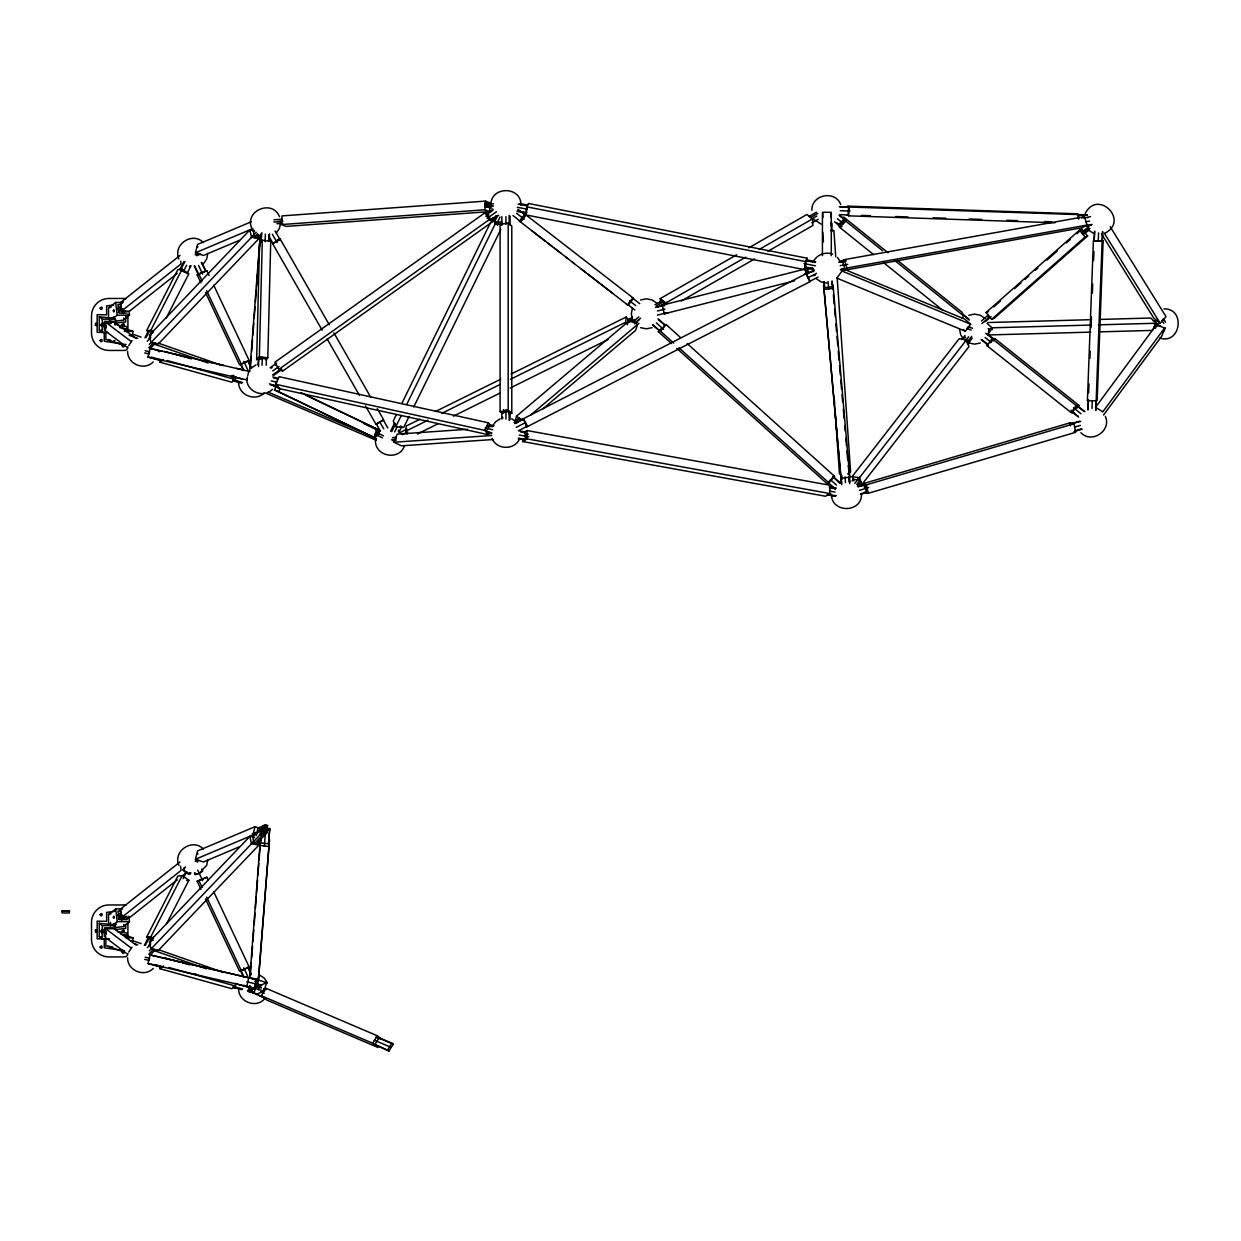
<?xml version="1.0" encoding="UTF-8"?>
<svg xmlns="http://www.w3.org/2000/svg" width="1241" height="1241" viewBox="0 0 1241 1241"><rect width="100%" height="100%" fill="white"/><g stroke="black" fill="none" stroke-linecap="round" stroke-linejoin="round"><path stroke-width="1.5" d="M115.413 929.4L115.491 925.631L114.451 924.84L99.233 923.273L99.218 936.784L102.072 938.848L109.58 938.848M115.366 324.801L115.491 319.139L114.451 318.348L99.233 316.781L99.218 330.308L102.072 332.371L107.703 332.371M123.511 310.917L124.007 312.127L124.488 310.87M102.072 332.371L102.351 319.139L99.233 316.781M104.322 330.153L104.508 321.357L113.241 321.357M136.169 338.684L114.42 322.241L105.687 322.241L105.501 331.037L127.249 347.48M109.611 323.699L109.689 320.411M110.666 323.653L110.728 320.861M101.871 932.999L101.948 929.478M102.072 938.848L102.351 925.631L99.233 923.273M102.32 931.464L102.367 929.245M104.322 936.629L104.508 927.834L113.241 927.834M136.169 945.161L114.42 928.733L105.687 928.733L105.501 937.529L127.249 953.957M257.911 364.916L258.749 357.873L266.396 359.006L266.226 365.226M261.199 233.556L260.982 242.274L261.882 232.734M258.531 366.591L258.749 357.873M262.285 240.196L259.555 243.422L256.639 359.828L259.385 356.601L262.285 240.196L270.724 241.437L267.808 357.858L266.443 359.471M262.068 365.273L262.254 357.563M265.155 241.793L265.341 234.068M268.676 240.909L268.832 234.673M269.328 241.343L269.514 233.866M1099.604 240.801L1103.125 240.956L1097.168 400.44L1096.237 400.89L1087.426 400.517L1093.383 241.033L1094.314 240.583M1087.845 409.825L1088.435 400.254L1088.078 409.701M1102.132 241.235L1094.143 240.878L1094.5 231.431M1088.636 392.808L1088.962 383.748M1089.908 358.37L1090.187 351.125M1091.072 327.562L1091.475 316.688M1092.359 293.14L1092.685 284.065M1093.569 260.517L1093.91 251.458M1094.733 231.307L1094.143 240.878M1092.002 408.568L1092.282 400.859M1098.269 240.63L1098.564 232.905M1095.819 410.166L1102.489 231.772M1096.051 410.042L1096.175 400.703M1102.365 241.111L1102.722 231.664M839.738 214.584L848.115 215.081L848.534 207.107L840.157 206.611M1055.067 222.76L848.704 215.841L849.17 207.03L847.541 206.115L1077.219 213.809L1078.848 214.74L1078.631 219.145M1078.057 217.997L1077.808 214.569M281.49 224.559L282.002 215.903L485.448 201.12L490.071 202.95L489.575 211.606L286.128 226.405L281.49 224.559L484.936 209.776L489.575 211.606M484.936 209.776L485.448 201.12M491.839 208.116L485.34 206.626L485.479 204.439L493.53 203.85M489.543 208.286L489.668 206.099L485.479 204.439M103.639 325.514L103.623 324.49M249.751 371.633L260.207 235.526M251.303 356.493L250.217 368.22M251.675 351.513L252.559 339.91M252.931 334.93L253.8 323.327M254.172 318.348L255.057 306.744M255.429 301.765L256.298 290.146M256.546 286.842L257.554 273.563M257.802 270.243L258.795 256.98M259.183 252.001L260.424 235.418M260.641 234.751L260.517 236.442L260.75 234.704M250.682 368.236L250.744 367.398M268.863 241.374L269.111 238.055M260.207 842.018L249.751 978.125L258.562 979.102L269.483 839.568L258.283 980.685M249.751 985.757L249.503 989.139L249.86 985.711M251.303 962.985L250.217 974.697M251.675 958.005L252.559 946.387M252.931 941.423L253.8 929.804M254.172 924.824L255.057 913.221M255.429 908.241L256.298 896.638M256.546 893.318L257.554 880.055M257.926 875.076L258.795 863.457M259.059 860.153L260.052 846.874M260.176 845.214L260.827 838.699M261.091 835.317L261.758 827.669L269.747 828.554L268.49 843.818L260.517 842.918L260.874 839.505M250.682 974.728L250.744 973.875L250.511 975.612M261.386 832.742L261.758 827.669M264.333 846.3L265.636 828.972L253.195 834.216M257.787 985.804L257.988 983.26M258.175 980.731L258.5 976.496M268.49 843.818L269.747 828.554M257.895 985.757L258.097 983.229M103.623 932.069L103.623 930.983M235.774 376.83L235.449 379.544L231.741 382.197L159.81 362.17L160.136 359.456M235.774 983.322L235.449 986.037L231.741 988.689L159.81 968.663L160.136 965.932M232.222 378.117L232.548 375.403M241.716 383.205L233.168 380.832L233.835 375.278M407.591 433.714L405.621 431.263L406.257 426.004L420.001 419.194M627.543 324.739L625.588 322.272L626.224 317.013L511.09 374.053M627.651 322.738L628.024 319.558L632.522 317.324M132.492 335.117L133.02 331.394L125.341 328.71L125.341 330.416M132.492 941.609L133.02 937.886L125.341 935.202L125.341 936.908M250.651 987.634L250.356 989.806L248.665 989.217M806.79 260.905L807.162 258.221L528.433 203.477L526.758 206.828L525.626 214.864L804.37 269.607L806.045 266.257M517.078 211.42L526.308 213.219L527.332 205.959L518.102 204.144M804.37 269.607L805.502 261.572L807.162 258.221M815.725 261.665L806.495 259.85L806.076 260.703L805.052 267.978L812.964 269.53M197.924 853.451L197.707 854.335M207.805 253.226L206.658 258.966L203.415 263.837M280.652 222.496L279.504 228.235L276.247 233.106M207.805 859.703L206.658 865.458L202.609 869.507M490.924 205.029C490.443 185.855 521.422 185.855 520.941 205.029M632.445 308.078L631.312 313.818L632.445 319.558M811.862 210.272C811.397 194.527 835.146 189.811 840.731 204.517M861.502 494.12C861.983 513.309 831.005 513.309 831.486 494.12M155.544 358.897L147.989 357.067L150.052 348.442L162.4 351.296M246.742 379.839L247.44 376.954M247.781 375.527L248.805 371.214M147.989 963.559L150.052 954.934L256.36 979.521L254.296 988.146L147.989 963.559L155.544 965.389M248.805 977.691L246.742 986.316L254.296 988.146M239.358 240.351L203.446 255.491L195.442 252.792L197.536 244.446L251.396 221.736M239.358 846.827L203.446 861.983L195.442 859.268L197.536 850.938L254.979 826.708L258.981 828.057M254.979 826.708L252.885 835.038L195.442 859.268M264.255 833.704L265.698 833.083L267.591 825.544L265.574 824.862L257.88 828.104L256.453 835.457M259.136 831.811L259.896 828.786L257.88 828.104M259.338 834.231L263.681 832.401L265.574 824.862M543 408.754L635.656 330.323L637.44 324.677L630.63 319.589L516.582 416.123L514.813 421.769L519.095 418.155M254.824 981.414L258.221 979.971L266.644 982.701L263.914 991.14L257.12 994.025L248.681 991.28L250.046 987.06M252.295 989.139L251.303 992.195L254.095 992.598L258.221 979.971M258.485 989.806L259.85 985.587L266.644 982.701M195.209 861.301L196.373 859.703A14.97 4.468 -71.3 0 0 196.683 858.694M195.954 860.975L195.985 860.897A14.458 3.537 14.2 0 1 197.986 861.657L197.226 861.983M1155.34 327.95L1156.41 324.816L1164.632 327.981L1161.964 335.83L1103.528 415.052M493.065 439.531L401.448 445.829L394.017 442.23L397.213 434.133L467.454 429.293M123.681 916.478L123.976 918.604L124.379 916.634M122.254 302.478L122.192 303.44M301.129 392.621L377.745 429.417L374.053 437.468L274.432 389.969L275.905 386.742M274.432 389.969L278.713 391.675L280.187 388.464M489.699 432.225L488.473 434.738L279.272 388.604L275.533 384.245L279.178 376.69L488.396 422.824L490.893 425.725M488.473 434.738L484.75 430.379L488.396 422.824M491.622 433.714L486.317 431.651L489.621 424.81L493.996 425.772M396.391 414.541L393.288 420.885L395.832 426.609L403.651 427.556L409.096 416.464M401.82 403.449L490.381 222.822M390.589 431.248L394.607 423.072L395.243 424.515L391.737 431.666M496.043 216.151L494.042 220.246L494.678 221.689L501.767 222.558L501.131 221.115M494.678 221.689L497.688 215.546M395.832 426.609L401.262 415.518M406.707 404.426L495.268 223.783L493.996 220.929M394.685 431.93L397.229 426.733M496.586 224.078L499.983 217.144M497.439 225.35L498.991 222.186M398.175 431.092L398.687 430.069M400.191 426.997L400.688 425.973M398.826 432.535L401.836 426.392M413.749 406.955L500.759 229.492M526.308 213.219L526.727 212.382M188.989 874.145L189.578 872.981M144.933 337.754L148.47 330.82L152.612 332.805M183.901 261.587L179.759 269.654L185.421 272.679M146.004 337.645L149.556 330.711M180.829 269.545L184.971 261.479M182.117 269.173L177.851 269.607L146.562 330.773L150.828 330.339L182.117 269.173L188.849 273.78L166.263 317.96M148.78 339.274L153.186 330.68M183.994 270.429L186.631 265.279M189.408 266.908L189.997 265.76M186.941 273.734L191.067 265.652M149.261 939.096L146.562 937.25L177.851 876.084L182.117 875.65L188.849 880.272L166.263 924.436M144.344 945.394L148.47 937.312L152.612 939.282M184.149 867.568L182.923 869.972A14.97 13.093 84.2 0 0 187.344 873.478L188.694 874.036M145.414 945.285L149.556 937.203M183.327 869.957L185.529 866.87M146.562 937.25L150.828 936.815L182.117 875.65M148.78 945.766L153.186 937.157M183.11 878.644L186.631 871.756M190.819 872.64L190.09 874.036A14.97 13.093 84.2 0 1 183.994 869.863L183.994 869.863M113.769 319.589L114.451 318.348M113.567 926.422L114.451 924.84M988.534 333.782L992.04 327.795L1091.475 325.049M1100.969 319.402L1150.702 318.022L1156.628 323.234L1152.424 330.401L1100.984 331.828M376.256 439.066L374.891 437.98L379.141 431.248M261.293 995.732L372.641 1043.216L378.055 1047.497L266.706 1000.013L261.293 995.732L265.977 988.286L377.326 1035.785L381.39 1038.996M372.641 1043.216L377.326 1035.785M374.891 1044.472L379.141 1037.74L391.877 1043.169L393.242 1044.255L388.991 1050.987L374.891 1044.472L388.991 1050.987M387.626 1049.902L391.877 1043.169M128.754 345.587L132.011 340.717M404.302 446.341C398.718 461.047 374.968 456.331 375.434 440.602M128.754 952.064L132.011 947.193M492.072 426.904L495.314 422.033L500.185 418.775M519.808 438.383C515.139 450.312 496.726 450.312 492.072 438.383M812.995 262.316C816.237 254.932 825.094 251.256 832.602 254.188M1085.192 213.638C1097.711 188.523 1129.93 220.743 1104.8 233.261M1071.014 410.166L1074.023 412.555L1071.154 412.617L987.029 345.743L992.055 338.653L994.925 338.591L1079.05 405.481L1077.374 407.839M990.163 342.811L993.622 338.948L987.464 334.062M993.25 340.949L994.925 338.591M1071.154 412.617L1076.18 405.543L1079.05 405.481M1078.615 417.147L1072.457 412.26L1077.017 405.854L1084.913 411.547M1075.916 408.398L1077.731 405.838M1095.446 407.467L1156.41 324.816M1155.79 327.888L1153.711 327.484L1154.766 325.669L1160.195 325.514M1157.279 325.871L1158.473 324.273M1102.691 411.965L1164.632 327.981M1165.33 327.95L1162.569 332.743L1164.647 329.92M970.633 324.211L842.034 271.05L836.791 278.093L965.389 331.254L970.633 324.211L964.645 319.077L845.695 269.902M520.677 219.486L524.602 214.414M526.075 215.019L520.646 222.03L519.669 221.286M628.629 303.161L631.576 299.345M853.327 480.081L852.117 476.653L959.184 338.731L966.553 339.755L968.957 346.596L861.89 484.517L858.198 484.006M852.055 480.95L853.374 479.259L860.044 480.174L860.649 481.911L857.36 486.131M961.744 339.646L965.033 335.427M964.971 337.986L965.638 337.149M856.755 480.624L858.974 477.754M854.801 483.432L859.548 477.32M965.095 341.353L968.647 336.761M861.89 484.517L859.501 477.661L966.553 339.755M856.755 484.409L860.044 480.174M971.703 336.342L967.096 342.268L967.701 343.99L972.308 338.064M671.474 343.54L658.319 331.704L660.553 329.051M652.456 324.94L659.964 331.083L665.036 325.08L658.071 318.813M658.319 331.704L660.538 331.223L666.122 324.584L680.595 337.614M833.735 488.24L827.778 482.858L833.409 476.73L840.359 482.997M676.733 348.287L826.677 483.354L828.895 482.873L834.495 476.249L687.173 343.54M265.698 359.812L266.396 359.006M1101.419 233.758L1153.711 317.991L1160.195 323.249L1166.013 316.641L1110.168 226.7M253.598 230.624L249.891 229.911L149.385 335.163L150.952 342.469L158.367 343.912L258.873 238.644L258.081 234.999M147.307 341.213L150.828 337.536M258.842 234.813L256.034 237.76L254.157 237.403L253.443 230.05M149.308 344.331L256.282 232.3M251.023 237.931L253.536 235.294M148.734 347.821L153.651 342.671L155.513 343.028L150.595 348.178M254.157 237.403L257.678 233.711M253.598 837.117L249.891 836.387L149.385 941.655L150.952 948.946L158.367 950.404L258.873 845.137L258.081 841.491M147.307 947.69L150.828 944.013M252.73 837.272L263.992 825.482L265.853 825.854L267.28 832.463L256.034 844.252L254.157 843.88L252.73 837.272L254.607 837.644M263.744 828.057L265.853 825.854M149.308 950.808L265.636 828.972M251.023 844.423L253.536 841.786M148.734 954.298L153.651 949.148L155.513 949.52L150.595 954.67M254.157 843.88L265.419 832.091L263.992 825.482M839.769 223.38L844.206 218.881L839.568 215.158M834.541 221.782L839.18 225.521L844.733 219.89L844.206 218.881M873.602 254.622L839.661 227.32L845.788 221.115L843.725 217.082L887.998 252.699M961.806 318.177L963.854 316.098L961.775 312.08L896.84 259.819M122.487 302.168L123.448 301.811M986.037 312.53L1079.437 230.19L1081.981 229.182L1087.612 235.976L994.212 318.316L991.668 319.325L986.037 312.53L988.581 311.522M993.762 306.946L1000.246 301.237M1014.518 288.657L1021.002 282.932M1024.895 279.504L1028.789 276.076M1035.273 270.352L1037.879 268.072M1046.954 260.067L1057.332 250.915M1066.407 242.91L1070.3 239.482M1076.785 233.758L1081.981 229.182M981.46 321.016L988.255 315.028M1090.405 224.978L1081.656 232.688L1087.845 228.344M987.65 316.688L988.627 315.819M1083.145 233.417L1088.931 228.313M981.91 323.591L989.682 316.734M1079.437 230.19L1083.083 234.394L1089.877 228.406M985.183 321.822L991.016 316.688M1083.083 234.394L1089.272 230.066M991.668 319.325L1085.068 236.984L1087.612 235.976M514.115 422.467L519.048 418.295L520.77 419.582L516.659 423.057M638.851 316.889L633.096 321.76L634.803 323.048L640.573 318.161M519.234 421.382L522.182 418.884M634.492 323.823L638.929 320.069M636.416 322.707L637.238 322.008M530.528 415.177L638.96 323.281M122.642 302.447L115.646 302.447L109.146 307.597L110.961 307.365M180.023 255.46L120.346 302.695L121.385 311.165L129.529 311.165L177.277 273.377M117.026 309.102L121.122 305.86L121.385 308.001L118.314 310.421M118.252 312.22L122.735 308.683M111.643 318.565L113.97 316.734M121.385 311.165L181.077 263.914L180.721 261.106M113.179 318.379L117.228 315.183L129.467 315.183L129.017 311.538M122.114 313.259L125.186 310.824M129.467 315.183L123.774 319.682L123.774 317.944M122.642 908.939L115.646 908.939L109.146 914.074L110.961 913.857M180.023 861.952L120.346 909.188L121.385 917.642L129.529 917.642L177.277 879.853M117.026 915.579L121.122 912.352L121.385 914.477L118.314 916.913M118.252 918.697L122.735 915.16M121.385 917.642L181.077 870.406L180.55 866.171M120.827 918.418L121.851 917.611M122.363 917.208L123.386 916.385M113.179 924.871L117.228 921.66L129.467 921.66L128.8 916.199M121.602 920.139L126.21 916.51M181.76 876.317L186.243 872.764M129.467 921.66L123.774 926.174L123.774 924.421M159.81 362.17L163.517 359.518M233.168 380.832L234.099 380.149L242.647 382.538M159.81 968.663L163.517 966.01M485.929 216.508L488.845 214.429L485.029 212.723L274.881 362.232L278.822 369.384L282.638 371.09L492.77 221.565L491.467 219.192M270.119 367.755L276.495 363.21M498.618 215.298L491.157 220.588L490.195 220.169L486.643 213.7L493.034 209.155M271.081 368.189L272.136 367.429M275.331 365.164L276.402 364.404M486.643 213.7L488.675 213.359M489.73 212.614L492.925 210.334M272.756 370.935L279.054 366.452M487.03 218.478L496.478 211.746M278.822 369.384L488.954 219.859L492.77 221.565M272.601 374.984L280.063 369.694L281.024 370.113L273.563 375.418M490.195 220.169L496.586 215.624M831.796 231.664L831.935 223.256M847.867 473.891L850.597 472.014L837.163 277.658M153.232 361.938C144.359 371.183 127.342 364.125 127.606 351.327M251.116 368.174L255.987 364.916M264.209 392.854C255.351 402.084 238.334 395.041 238.598 382.228M272.337 389.395C263.48 398.64 246.463 391.582 246.726 378.784M153.232 968.43C144.359 977.66 127.342 970.617 127.606 957.819M264.209 999.331C255.351 1008.576 238.334 1001.518 238.598 988.72M524.757 431.884L526.929 430.534L829.717 485.2L829.841 493.53L825.498 496.229L522.709 441.563L522.663 438.787M524.214 432.628L525.315 431.946L525.424 439.485L518.428 439.097M522.709 441.563L527.053 438.864L829.841 493.53M276.945 240.475L280.016 238.706L329.299 324.816M277.007 240.754L279.799 239.156M272.694 243.748L280.388 239.342M376.287 423.926L383.252 419.939M660.507 301.889L660.259 298.6L736.658 254.793M748.881 247.781L806.929 214.476L812.436 218.912L812.917 225.474L767.915 251.287M654.938 304.821L662.337 300.57L663.733 301.687L664.059 306.139M816.423 212.195L809.023 216.446L810.404 217.563L817.819 213.312M656.318 305.938L663.733 301.687M658.025 307.101L666.37 302.308M811.816 218.897L816.842 216.012M745.779 257.151L665.765 303.037L660.259 298.6M759.104 249.503L812.436 218.912M813.693 219.967L814.748 219.362M811.893 222.899L818.253 219.254M681.247 301.005L754.59 258.935M522.492 419.163L806.262 273.641L810.311 281.521L526.541 427.059M514.72 423.631L523.33 419.21L527.006 426.346L518.381 430.767M805.797 274.354L814.422 269.933M516.225 427.354L524.819 422.964M807.984 277.736L816.562 273.33M809.458 281.49L818.083 277.069M841.538 261.013L844.221 259.664L1084.401 216.71L1087.069 225.071L1081.718 227.786L841.522 270.74L846.874 268.009L1087.069 225.071M840.405 269.855L844.749 268.63L842.344 261.075L839.986 261.929M1081.733 218.075L1084.401 216.71M435.467 411.531L500.775 379.172M400.207 432.426L406.939 429.091M405.621 431.263L427.959 420.203M441.703 413.377L500.139 384.431M510.439 379.327L625.588 322.272M401.448 433.978L402.565 433.419M630.397 320.55L631.514 319.992M402.549 434.598L407.731 432.023M627.294 323.234L634.213 319.806M392.901 440.539L394.017 439.981M406.365 433.869L407.482 433.311M631.933 322.102L635.299 320.426M417.41 433.993L438.026 423.77M453.492 416.107L499.89 393.118M510.206 388.014L608.152 339.476M1103.125 240.956L1093.383 241.033M1087.426 400.517L1088.357 400.052M200.933 282.808L197.148 274.788L201.818 272.493M201.74 262.456L205.773 271.003L198.234 274.525L194.201 265.977M197.148 274.788L206.875 270.74L209.14 275.564M243.5 370.563L240.63 364.451L248.169 360.929L251.039 367.041M205.479 292.442L239.529 364.714L249.255 360.681L213.685 285.197M200.933 889.301L197.148 881.265L206.875 877.232L208.379 880.443M197.148 881.265L206.875 877.232M251.039 973.533L248.169 967.422L241.111 970.881L243.996 976.977M205.479 898.934L239.529 971.191L249.255 967.158L213.685 891.69M255.227 988.022L261.727 985.276L246.835 981.833M248.681 991.28L255.491 988.394L263.914 991.14M197.071 247.285L198.033 246.881M195.442 252.792L252.885 228.546M195.163 254.824L198.529 253.412L200.561 254.095L196.698 255.708M265.186 826.553L267.591 825.544M252.218 833.952L255.817 832.432M1074.023 423.786L1069.882 422.886L862.371 483.897L866.513 484.797L1074.023 423.786L1075.621 432.318L868.111 493.329L863.969 492.429L867.676 491.343M858.136 486.363L865.039 484.859L866.482 492.584L860.633 494.306M1079.701 421.211L1071.495 423.631L1080.74 421.444M858.012 486.937L865.039 484.859M859.486 490.304L868.762 487.573M1074.784 426.997L1080.353 425.368M860.758 493.732L861.937 493.391M863.1 493.049L866.482 492.584M1075.295 430.658L1077.638 429.975M1078.801 429.619L1081.144 428.936M1073.992 431.573L1082.199 429.169M668.154 312.887L664.354 313.787L662.198 305.193L808.822 268.087L805.037 268.987L806.324 274.152M655.465 307.349L664.68 305.022L663.718 305.255M807.72 273.734L806.557 269.064L810.094 268.165M811.04 267.932L812.452 267.56M657.482 310.979L664.928 309.102M804.525 273.718L813.832 271.36M657.42 315.136L664.493 313.337M665.455 313.12L666.634 312.81L665.672 313.042M812.995 275.719L815.57 275.052M664.354 313.787L794.69 280.761M806.557 269.064L807.503 268.832L808.682 273.501M662.198 305.193L665.998 304.278M196.373 874.269L199.444 873.168A14.97 14.597 83.5 0 0 202.702 870.965L201.802 869.057M663.904 325.064L666.122 324.584M665.036 325.08L658.506 319.821M833.394 476.482L834.495 476.249M640.573 299.95L646.313 298.802L652.068 299.95L656.923 303.207M652.068 327.686L646.313 328.818L640.573 327.686M968.833 315.261L974.573 314.113L980.328 315.261L985.199 318.518M980.328 342.997L974.573 344.129L968.833 342.997M839.335 261.603L842.344 261.075M1083.533 217.951L1090.529 216.694M1087.178 217.733L1088.186 217.563M838.869 262.378L846.378 261.029M840.188 265.667L847.805 264.317M1085.735 221.767L1089.551 221.084M840.746 269.359L844.749 268.63M1091.94 224.435L1083.595 226.374L1091.584 224.947M509.089 413.703L511.788 413.269L511.788 226.017L508.174 223.085L500.076 224.388L500.076 411.64L501.891 413.113M500.076 411.64L508.174 410.337L511.788 413.269M501.814 418.993L501.814 412.679L509.151 411.5L510.051 412.229L510.051 419.799M96.084 323.234L97.294 324.413L95.635 323.312L95.216 325.313L97.294 324.444L96.084 325.669M96.084 929.711L97.294 930.936L95.216 930.067L95.635 932.069L97.294 930.905L96.084 932.162M113.567 305.022L106.617 305.875L106.617 314.873L97.155 314.656L97.155 332.324L104.26 332.479L104.26 341.306L121.277 343.71M114.948 321.186L123.681 320.1M114.56 911.375L106.617 912.368L106.617 921.349L97.155 921.148L97.155 938.817L104.26 938.972L104.26 947.798L118.438 949.799M114.948 927.663L123.681 926.577M114.948 929.695L125.698 928.361L125.698 924.685M823.977 281.94L824.613 287.71L832.587 286.764L832.044 282.172M824.551 289.401L833.347 288.362L849.744 477.18L840.948 478.219L823.621 284.996L841.491 483.571M204.936 270.972L206.875 270.74M205.773 271.003L201.259 262.518M247.316 360.898L249.255 360.681M248.169 360.929L249.984 365.878M247.316 967.375L249.255 967.158M248.169 967.422L249.984 972.355M186.724 880.49L188.849 880.272M484.626 203.353L490.071 202.95M273.966 219.812L282.033 219.223L281.909 221.41L273.842 221.999M277.007 221.565L282.932 221.239M484.781 206.564L492.475 206.006M485.34 206.626L493.406 206.037M276.883 223.737L282.638 223.318M392.482 437.592L396.36 437.328L395.553 439.376L391.675 439.64M392.358 440.462L396.22 440.198M394.017 442.23L491.731 435.498M1156.628 323.234L1098.332 324.847M987.82 334.977L1090.699 332.123M987.82 322.536L1088.977 319.744M1153.277 320.845L1157.139 320.736M988.1 328.741L991.978 328.648M1154.285 324.134L1158.148 324.025M988.751 329.563L992.18 329.47M988.627 330.277L990.178 330.23L988.348 332.061M987.029 345.743L988.457 345.696M1072.457 412.26L1076.257 414.696M830.539 230.5L833.905 230.485L835.736 256.903M121.23 304.588L117.973 304.588L119.012 313.042L127.156 313.042M102.351 319.139L115.491 319.139M103.949 322.769L110.961 323.281M124.441 331.394L133.02 331.394M130.801 334.713L134.23 334.713L141.102 337.118M126.024 344.409L120.873 344.409L107.269 339.646L110.573 340.112M239.56 381.856L232.703 380.661M62.05 911.034L69.387 911.034M121.23 911.065L117.973 911.065L119.012 919.534L127.156 919.534L126.737 916.137M113.21 924.111L116.468 924.111M102.351 925.631L115.491 925.631M126.148 937.886L133.02 937.886M130.801 941.205L134.23 941.205L141.102 943.61M124.317 950.901L120.873 950.901L107.269 946.138L112.776 946.914M103.686 326.6L106.043 326.662M99.327 330.292L101.297 330.339M99.327 936.784L101.297 936.815M849.17 207.03L1087.1 214.879M839.242 206.797L848.534 207.107M1078.227 214.802L1087.519 215.112M840.374 210.722L850.038 211.048M861.425 215.407L870.406 215.701M895.521 216.539L908.086 216.958M933.201 217.811L945.766 218.23M969.097 219.005L981.662 219.424M1006.777 220.278L1017.542 220.634M1044.457 221.534L1051.639 221.782M261.525 829.391L269.514 830.276M259.757 845.431L268.552 846.424M492.724 218.059L495.33 218.385M495.268 223.783L501.535 224.543M852.117 476.653L859.501 477.661M117.197 325.189L126.954 326.569L126.954 330.153M119.632 327.624L124.891 328.353M113.877 340.577L114.979 340.732M117.197 931.665L126.954 933.046L126.954 936.645M121.137 934.318L124.891 934.845M119.865 950.001L124.116 950.606M259.385 356.601L267.808 357.858M258.066 358.68L261.882 359.254M519.405 430.875L525.315 431.946M829.283 486.813L836.372 488.101M520.677 431.977L523.035 432.411M829.376 487.713L835.271 488.783M524.478 433.574L528.263 434.257M519.25 435.048L528.759 436.77M829.376 491.033L835.084 492.072M518.335 438.197L525.424 439.485M836.465 495.64L827.111 494.833L835.379 496.322M519.839 203.555L527.751 205.106M806.076 260.703L815.306 262.518M526.758 206.828L805.502 261.572M517.326 207.263L526.82 209.124M804.075 263.588L815.477 265.822M517.497 210.567L520.134 211.094M522.771 211.606L524.09 211.87M806.79 267.389L809.427 267.901M810.745 268.165L813.382 268.676M252.73 230.795L254.607 231.152M258.873 238.644L251.458 237.202L249.891 229.911M265.419 832.091L267.28 832.463M258.873 845.137L251.458 843.678L249.891 836.387M1163.934 308.869C1186.132 308.513 1180.594 345.138 1159.637 338.017M826.863 283.072L821.123 281.924L816.252 278.667M272.756 376.985L278.217 378.195M273.703 378.086L274.788 378.319M275.874 378.567L278.062 379.048M492.755 426.392L489.621 424.81M486.534 425.942L490.273 426.78M271.19 380.878L276.867 382.119M485.107 428.052L492.677 429.712M275.533 384.245L484.75 430.379M269.452 383.826L278.046 386.618L270.383 384.927M486.317 431.651L491.777 432.861M174.748 354.135L180.922 355.562M187.096 356.989L193.255 358.401M205.603 361.255L211.777 362.682M217.951 364.094L224.125 365.521M236.473 368.36L242.647 369.787M249.301 371.416L150.052 348.442M145.181 350.738L149.634 351.761L149.122 353.933L144.67 352.909M147.989 357.067L247.238 380.041M256.36 979.521L150.052 954.934M145.181 957.214L149.634 958.238L149.122 960.41L144.67 959.386M164.495 351.358L191.455 358.866M158.181 351.374L159.391 351.715M231.4 376.054L242.507 379.141M167.116 360.526L235.449 379.544M151.185 357.067L153.636 357.749M154.846 358.091L162.168 360.123L161.237 360.79L153.915 358.758M150.254 357.734L152.69 358.416M164.495 957.85L180.674 962.349M182.474 962.845L189.671 964.846M235.107 983.57L251.752 988.208L243.934 985.276M168.916 967.515L235.449 986.037M156.071 964.909L159.732 965.932M160.958 966.274L162.168 966.615L161.237 967.282L153.915 965.234M242.647 989.015L234.099 986.642L233.168 987.309L241.716 989.682M247.533 990.38L253.629 992.086L251.473 992.412M247.812 991.388L250.248 992.071M255.63 984.222L259.85 985.587M263.681 832.401L265.698 833.083M158.29 343.137L221.875 365.381M129.111 335.318L137.689 338.328M154.877 344.346L208.147 362.977M198.327 368.624L201.771 369.834M158.29 949.613L223.582 972.479M134.261 943.61L137.689 944.804M154.877 950.823L201.275 967.065M202.997 967.654L206.425 968.864M194.899 973.906L198.327 975.116M232.703 987.138L236.131 988.348M377.745 429.417L327.484 405.621M972.572 328.338L968.383 326.6L967.065 328.384L971.253 330.106M363.411 423.367L380.041 431.449M375.79 430.627L379.265 432.101M268.258 392.203L372.641 436.723L375.34 438.88M374.891 437.98L376.473 438.662M266.706 393.537L376.318 440.276M256.639 985.494L257.43 985.835M259.028 986.517L261.417 987.526M263.806 988.55L266.195 989.573M258.795 986.905L261.184 987.929M263.573 988.953L265.171 989.635M382.088 1039.493L379.141 1037.74M382.895 1039.834L384.477 1040.516M385.284 1040.858L393.242 1044.255M375.79 1037.104L381.003 1039.338M260.719 991.745L264.271 993.265M374.441 1040.253L390.434 1047.078M253.753 993.296L250.791 991.543L264.907 998.059L259.338 995.685M255.351 993.979L256.949 994.662M305.364 394.995L325.794 404.799M383.453 435.855L376.163 432.349L375.232 434.366L382.523 437.871M375.403 432.287L379.575 434.303M272.586 385.082L279.892 388.588L273.92 386.029M374.472 434.319L377.605 435.824M278.713 391.675L374.053 437.468M847.076 214.926L848.704 215.841M187.407 872.811L186.398 872.128M1088.45 230.004L1093.321 233.261M1097.246 408.227L1102.101 411.469M816.252 220.882L821.123 224.125M1080.88 432.706C1091.677 444.154 1111.812 430.705 1105.359 416.34M511.68 418.775L516.551 422.033M203.415 242.616C192.619 231.152 172.483 244.617 178.937 258.966M203.415 849.092C192.619 837.644 172.483 851.093 178.937 865.458M259.353 974.852L264.209 978.11L267.467 982.981M150.828 330.339L153.527 332.185M150.828 936.815L153.527 938.661M148.47 937.312L153.062 940.445M516.582 416.123L522.042 420.187M105.687 322.241L131.065 341.415M103.515 323.637L106.028 325.53L105.981 327.748L103.686 326.026M105.687 928.733L131.065 947.907M103.515 930.114L106.028 932.022L105.981 934.24L103.686 932.503M524.136 213.53L633.546 298.305L628.117 305.317L601.249 284.499M517.9 209.217L525.098 214.786L520.181 221.146L512.983 215.562M632.072 297.7L639.767 303.657M516.613 213.297L524.245 219.207M629.528 300.803L635.64 305.534M627.651 304.417L634.849 310.002M532.141 230.95L545.575 241.359M547.514 242.848L567.664 258.469M572.442 262.177L585.876 272.586M587.815 274.09L612.744 293.403M626.178 303.812L627.139 304.572M518.707 220.526L552.292 246.556M554.231 248.06L560.948 253.257M565.725 256.965L574.381 263.666M581.098 268.878L599.31 282.995M985.726 333.255L992.893 338.964M1077.017 405.854L1084.184 411.562M992.055 338.653L1076.18 405.543M985.075 337.459L991.063 342.237M1073.512 407.777L1081.004 413.749M981.895 339.646L987.014 343.726M1077.281 415.502L1078.305 416.324M981.166 339.677L988.332 345.37M968.756 319.092L962.256 313.88L969.268 320.116M839.164 215.422L844.733 219.89M845.788 221.115L882.677 250.791M894.482 260.3L963.854 316.098M837.411 218.757L843.446 223.613M839.071 224.466L842.018 226.839M836.806 223.008L839.18 225.521M883.933 262.937L942.974 310.436M501.814 412.679L502.729 413.424M963.388 329.548L965.389 331.254M987.091 323.451L992.04 327.795M832.851 476.854L839.8 483.121M656.396 322.893L663.594 329.377M830.648 479.864L836.418 485.045M660.538 331.223L673.692 343.059M678.951 347.806L828.895 482.873M653.014 324.816L659.964 331.083M828.336 482.749L835.302 489.016M1082.245 233.587L1085.068 236.984M1083.967 231.772L1085.379 233.494M626.224 317.013L629.265 321.109M963.962 339.739L960.72 334.868L959.572 329.129M837.473 257.445L840.731 262.316M279.504 216.741C272.601 198.855 243.996 210.691 251.768 228.235M1165.563 322.133L1163.531 318.859L1162.057 320.519L1163.841 323.389M1104.35 233.308L1160.195 323.249M333.907 332.883L370.826 397.399M377.28 408.677L383.748 419.97L376.054 424.375L365.537 406.009M275.099 230.95L279.892 239.311L272.911 243.298L268.801 236.116M383.159 419.784L387.844 427.99M272.353 234.239L277.162 242.616M379.886 422.142L383.717 428.843M376.194 423.77L380.304 430.953M272.322 243.112L322.164 330.199M327.143 338.902L359.44 395.352M487.604 214.119L491.157 220.588M485.029 212.723L488.954 219.859M281.319 368.717L282.638 371.09M837.597 223.287L839.661 227.32M806.061 274.214L809.737 281.35M523.531 418.636L527.58 426.516M525.269 423.631L526.742 426.485M198.544 265.434L202.655 274.137M243.748 361.317L247.843 370.035M199.087 274.571L202.112 280.993M206.642 290.627L241.468 364.497M194.697 265.915L198.731 274.463M241.111 364.389L243.996 370.501M256.22 984.516L256.794 985.742M201.616 869.755L202.205 871.011A14.458 2.994 63.9 0 0 202.438 871.027M197.722 870.174L202.655 880.629M243.748 967.794L247.843 976.512M199.087 881.048L202.112 887.47M206.642 897.103L241.468 970.974M248.588 986.75L250.325 990.411L248.681 988.038M240.63 970.927L243.5 977.039M194.434 872.842L195.194 874.471M195.023 872.904L195.706 874.393M853.374 479.259L853.979 480.981M844.221 259.664L846.874 268.009M832.416 283.956L833.347 288.362M849.744 477.18L848.177 465.515M840.778 475.412L841.724 484.673M1069.882 422.886L1070.409 425.725M866.513 484.797L868.111 493.329M864 484.642L864.574 487.729M115.646 302.447L117.228 315.183M115.646 908.939L117.228 921.66M832.075 280.947L832.897 289.401M833.363 294.862L834.154 303.936M834.619 309.381L835.255 316.641M835.891 323.901L836.512 331.161M836.992 336.606L837.784 345.696M838.249 351.141L839.04 360.216M839.505 365.661L840.297 374.735M840.778 380.18L841.553 389.271M842.034 394.716L842.67 401.975M843.291 409.235L844.082 418.31M844.718 425.57L845.183 431.015M845.819 438.29L846.44 445.55M846.92 450.995L847.712 460.07M849.077 476.746L849.682 483.742M848.937 476.808L849.449 482.625M828.026 281.474L828.693 289.137M844.997 476.885L845.493 482.625M824.117 281.893L824.613 287.71M849.185 472.712L849.278 474.046M849.465 476.684L849.821 481.973M831.16 222.403L831.423 226.374M848.503 473.193L848.58 474.512M841.755 475.365L842.018 479.336M841.057 475.846L841.522 482.454M822.752 232.377L823.403 241.809M834.107 396.531L834.635 404.085M835.022 409.747L835.798 421.071M836.062 424.841L839.459 473.907M526.929 430.534L527.053 438.864M831.299 255.662L831.299 212.289L822.426 212.289L822.426 255.662M830.881 212.723L830.881 217.609M822.845 212.723L822.845 217.609M510.051 216.151L510.051 224.993L509.151 224.249L509.151 215.422M509.151 411.5L509.151 420.327M508.174 223.085L508.174 410.337M505.94 216.601L505.94 224.311M505.94 409.499L505.94 419.132M503.691 409.561L503.691 412.912M502.729 417.209L502.729 418.465M501.814 216.601L501.814 225.428M127.916 315.074L127.916 330.075M127.916 921.567L127.916 936.567M125.698 316.377L125.698 321.884L114.948 323.203L114.948 324.863M123.774 310.948L123.774 313.57M123.774 918.309L123.774 919.178M110.496 922.311L110.496 925.972M108.541 307.582L108.541 316.827M108.541 914.059L108.541 923.32M105.888 332.03L105.888 339.91M105.888 939.08L105.888 946.387M202.205 871.011A14.97 14.597 84.8 0 1 198.079 873.617L195.783 874.347A13.558 11.06 -35.4 0 1 195.194 874.362M196.311 874.471A7.539 4.018 -24.9 0 1 195.644 874.595M190.525 873.276A14.551 5.088 -48.2 0 1 189.361 873.586M197.614 859.703A14.97 4.716 -70.7 0 1 197.117 861.176M125.946 905.294A3.49 3.49 0 0 0 124.426 904.953L108.96 904.953A17.452 17.452 0 0 0 91.508 922.404L91.508 939.468A17.452 17.452 0 0 0 108.96 956.92L124.426 956.92A3.49 3.49 0 0 0 127.916 953.693M125.946 298.802A3.49 3.49 0 0 0 124.426 298.461L108.96 298.461A17.452 17.452 0 0 0 91.508 315.912L91.508 332.991A17.452 17.452 0 0 0 108.96 350.443L124.426 350.443A3.49 3.49 0 0 0 127.916 346.953M101.033 324.94C101.514 328.322 101.467 321.466 101.033 324.94M101.033 931.433C101.514 934.799 101.483 927.973 101.033 931.433M113.319 310.839C114.451 314.562 114.265 306.992 113.319 310.746M113.319 917.316C114.405 921.07 114.436 913.392 113.319 917.316M100.102 308.156C102.041 312.484 103.53 304.495 100.118 308.047M100.102 340.515C102.119 344.843 103.406 336.823 100.118 340.406M122.13 324.661C124.069 328.974 125.574 321 122.145 324.553M122.13 345.758C124.022 350.086 125.651 342.082 122.145 345.65M100.102 914.648C102.212 918.992 103.329 910.801 100.102 914.648M100.102 947.007C102.165 951.351 103.344 943.176 100.102 947.007M122.13 931.138C124.162 935.497 125.465 927.291 122.13 931.138M122.13 952.235C124.271 956.594 125.263 948.388 122.13 952.235M69.387 910.863L62.05 910.863L62.05 912.957L69.387 912.957L69.387 910.863"/></g></svg>
